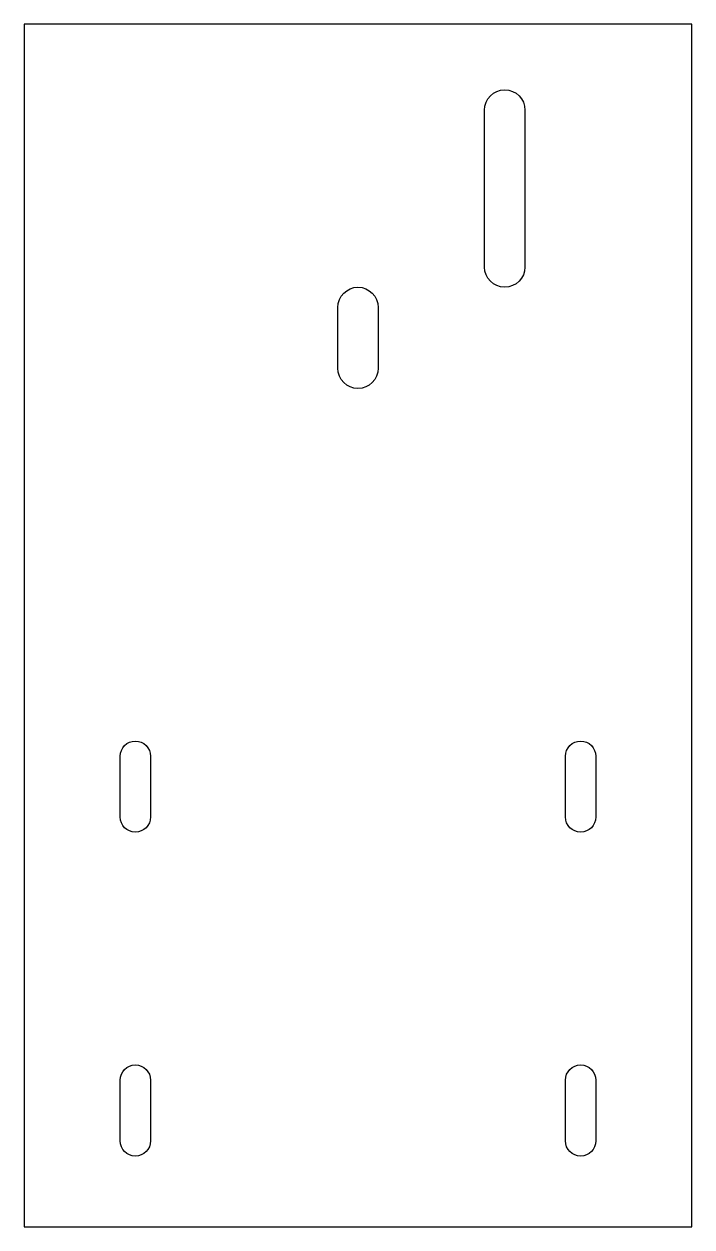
# Model space of a CAD drawing. Header units: millimetres. Extents: x 0 to 66, y -119 to 0.
import ezdxf

# ---------------------------------------------------------------- set-up
doc = ezdxf.new("R2010")
doc.units = ezdxf.units.MM

msp = doc.modelspace()

# ---------------------------------------------------------------- linework, layer by layer
msp.add_lwpolyline([(66, -118.83), (66, 0), (0, 0), (0, -118.83)], close=True)
for points in [[(45.5, -8.5, -1), (49.5, -8.5), (49.5, -24, -1), (45.5, -24)], [(31, -28, -1), (35, -28), (35, -34, -1), (31, -34)], [(9.5, -72.33, -1), (12.5, -72.33), (12.5, -78.33, -1), (9.5, -78.33)], [(56.5, -78.33, -1), (53.5, -78.33), (53.5, -72.33, -1), (56.5, -72.33)], [(9.5, -104.33, -1), (12.5, -104.33), (12.5, -110.33, -1), (9.5, -110.33)], [(53.5, -104.33, -1), (56.5, -104.33), (56.5, -110.33, -1), (53.5, -110.33)]]:
    msp.add_lwpolyline(points, format="xyb", close=True)

doc.saveas('drawing.dxf')
